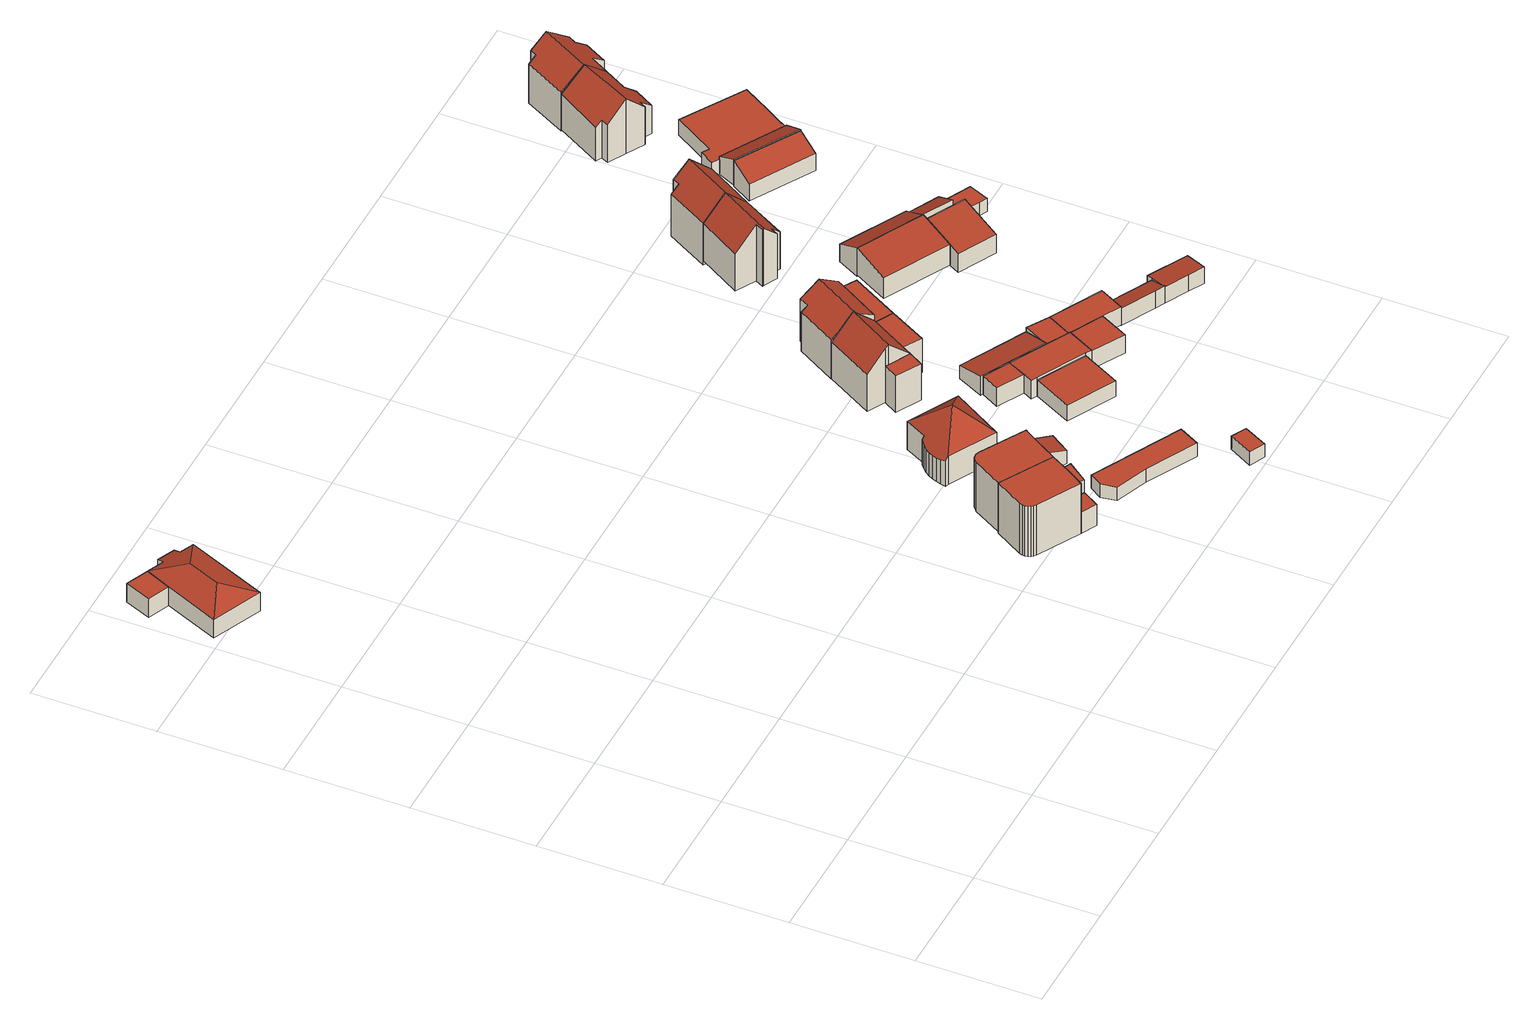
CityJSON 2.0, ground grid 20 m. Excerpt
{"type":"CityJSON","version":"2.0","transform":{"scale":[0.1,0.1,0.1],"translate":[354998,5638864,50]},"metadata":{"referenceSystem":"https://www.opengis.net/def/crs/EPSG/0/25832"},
"CityObjects":{
"building1":{"type":"Building","attributes":{"Gemeindeschluessel":"05315000","Geometrietyp2DReferenz":"3000","function":"31001_1220"},"address":[{"country":"Germany","locality":"Köln","thoroughfareNumber":"54","thoroughfareName":"Brühler Landstr."}],"children":["building1-1","building1-2"]},
"building1-1":{"type":"BuildingPart","attributes":{"roofType":"3200","measuredHeight":5.25,"storeysAboveGround":1},"parents":["building1"],"geometry":[{"type":"Solid","lod":"2","boundaries":[[[[0,1,2,3]],[[4,5,6,7]],[[8,9,5,4]],[[10,11,9,8]],[[12,13,11,10]],[[14,15,13,12]],[[16,17,15,14]],[[3,2,17,16]],[[18,16,14,19]],[[14,12,10,8,4,7,19]],[[19,7,0,3,18]],[[3,16,18]],[[1,6,5,9,11,13,15,17,2]],[[7,6,1,0]]]],"semantics":{"surfaces":[{"type":"WallSurface"},{"type":"RoofSurface"},{"type":"GroundSurface"},{"type":"ClosureSurface"}],"values":[[0,0,0,0,0,0,0,0,1,1,1,1,2,3]]}}]},
"building1-2":{"type":"BuildingPart","attributes":{"roofType":"1000","measuredHeight":3.51,"storeysAboveGround":1},"parents":["building1"],"geometry":[{"type":"Solid","lod":"2","boundaries":[[[[20,21,22,23]],[[7,6,21,20]],[[23,22,1,0]],[[7,20,23,0]],[[21,6,1,22]],[[0,1,6,7]]]],"semantics":{"surfaces":[{"type":"WallSurface"},{"type":"RoofSurface"},{"type":"GroundSurface"},{"type":"ClosureSurface"}],"values":[[0,0,0,1,2,3]]}}]},
"building2":{"type":"Building","attributes":{"Geometrietyp2DReferenz":"3000","Gemeindeschluessel":"05315000","function":"31001_1010","roofType":"1000","measuredHeight":9.49,"storeysAboveGround":2},"address":[{"country":"Germany","locality":"Köln","thoroughfareNumber":"65","thoroughfareName":"Brühler Landstr."}],"geometry":[{"type":"Solid","lod":"2","boundaries":[[[[24,25,26,27]],[[28,29,25,24]],[[30,31,29,28]],[[32,33,31,30]],[[34,35,33,32]],[[36,37,35,34]],[[38,39,37,36]],[[40,41,39,38]],[[42,43,41,40]],[[44,45,43,42]],[[27,26,45,44]],[[42,40,38,36,34,32,30,28,24,27,44]],[[25,29,31,33,35,37,39,41,43,45,26]]]],"semantics":{"surfaces":[{"type":"WallSurface"},{"type":"RoofSurface"},{"type":"GroundSurface"}],"values":[[0,0,0,0,0,0,0,0,0,0,0,1,2]]}}]},
"building3":{"type":"Building","attributes":{"Geometrietyp2DReferenz":"3000","Gemeindeschluessel":"05315000","function":"31001_1010","roofType":"1000","measuredHeight":4.02,"storeysAboveGround":1},"address":[{"country":"Germany","locality":"Köln","thoroughfareNumber":"65","thoroughfareName":"Brühler Landstr."}],"geometry":[{"type":"Solid","lod":"2","boundaries":[[[[46,47,33,48]],[[49,50,47,46]],[[51,35,50,49]],[[48,33,35,51]],[[49,46,48,51]],[[47,50,35,33]]]],"semantics":{"surfaces":[{"type":"WallSurface"},{"type":"RoofSurface"},{"type":"GroundSurface"}],"values":[[0,0,0,0,1,2]]}}]},
"building4":{"type":"Building","attributes":{"Geometrietyp2DReferenz":"3000","Gemeindeschluessel":"05315000","function":"31001_1010","roofType":"1000","measuredHeight":9.3,"storeysAboveGround":2},"address":[{"country":"Germany","locality":"Köln","thoroughfareNumber":"63","thoroughfareName":"Brühler Landstr."}],"geometry":[{"type":"Solid","lod":"2","boundaries":[[[[52,53,54,55]],[[56,57,53,52]],[[58,59,57,56]],[[60,61,59,58]],[[62,63,61,60]],[[64,65,63,62]],[[66,67,65,64]],[[68,69,67,66]],[[70,71,69,68]],[[30,72,71,70]],[[28,73,72,30]],[[55,54,73,28]],[[30,70,68,66,64,62,60,58,56,52,55,28]],[[53,57,59,61,63,65,67,69,71,72,73,54]]]],"semantics":{"surfaces":[{"type":"WallSurface"},{"type":"RoofSurface"},{"type":"GroundSurface"}],"values":[[0,0,0,0,0,0,0,0,0,0,0,0,1,2]]}}]},
"building5":{"type":"Building","attributes":{"Geometrietyp2DReferenz":"3000","Gemeindeschluessel":"05315000","function":"31001_1010","roofType":"1000","measuredHeight":6.32,"storeysAboveGround":2},"address":[{"country":"Germany","locality":"Köln","thoroughfareNumber":"65","thoroughfareName":"Brühler Landstr."}],"geometry":[{"type":"Solid","lod":"2","boundaries":[[[[74,75,76,77]],[[78,79,75,74]],[[80,81,79,78]],[[82,83,81,80]],[[77,76,83,82]],[[80,78,74,77,82]],[[75,79,81,83,76]]]],"semantics":{"surfaces":[{"type":"WallSurface"},{"type":"RoofSurface"},{"type":"GroundSurface"}],"values":[[0,0,0,0,0,1,2]]}}]},
"building6":{"type":"Building","attributes":{"Geometrietyp2DReferenz":"3000","Gemeindeschluessel":"05315000","function":"31001_1110","roofType":"1000","measuredHeight":3.74},"address":[{"country":"Germany","locality":"Köln","thoroughfareNumber":"63","thoroughfareName":"Brühler Landstr."}],"geometry":[{"type":"Solid","lod":"2","boundaries":[[[[84,85,71,86]],[[87,88,85,84]],[[89,90,88,87]],[[91,92,90,89]],[[93,72,92,91]],[[86,71,72,93]],[[91,89,87,84,86,93]],[[85,88,90,92,72,71]]]],"semantics":{"surfaces":[{"type":"WallSurface"},{"type":"RoofSurface"},{"type":"GroundSurface"}],"values":[[0,0,0,0,0,0,1,2]]}}]},
"building7":{"type":"Building","attributes":{"Geometrietyp2DReferenz":"3000","Gemeindeschluessel":"05315000","function":"31001_2463","roofType":"3100","measuredHeight":3.85,"storeysAboveGround":1},"address":[{"country":"Germany","locality":"Köln","thoroughfareNumber":"63","thoroughfareName":"Brühler Landstr."}],"geometry":[{"type":"Solid","lod":"2","boundaries":[[[[94,95,96,97]],[[98,99,95,94]],[[100,101,99,98]],[[102,103,101,100]],[[104,105,103,102]],[[106,107,105,104]],[[108,109,107,106]],[[97,96,109,108]],[[98,94,97,108,106,100]],[[104,102,100,106]],[[95,99,101,103,105,107,109,96]]]],"semantics":{"surfaces":[{"type":"WallSurface"},{"type":"RoofSurface"},{"type":"GroundSurface"}],"values":[[0,0,0,0,0,0,0,0,1,1,2]]}}]},
"building8":{"type":"Building","attributes":{"Geometrietyp2DReferenz":"3000","Gemeindeschluessel":"05315000","function":"31001_1010","roofType":"3500","measuredHeight":9.56,"storeysAboveGround":1},"address":[{"country":"Germany","locality":"Köln","thoroughfareNumber":"61","thoroughfareName":"Brühler Landstr."}],"geometry":[{"type":"Solid","lod":"2","boundaries":[[[[110,111,112,113]],[[114,115,111,110]],[[116,117,115,114]],[[118,119,117,116]],[[120,121,119,118]],[[122,123,121,120]],[[124,125,123,122]],[[126,127,125,124]],[[128,129,127,126]],[[130,131,129,128]],[[132,133,131,130]],[[134,135,133,132]],[[113,112,135,134]],[[132,130,136]],[[130,128,126,124,122,120,118,116,114,110,113,136]],[[113,134,136]],[[134,132,136]],[[111,115,117,119,121,123,125,127,129,131,133,135,112]]]],"semantics":{"surfaces":[{"type":"WallSurface"},{"type":"RoofSurface"},{"type":"GroundSurface"}],"values":[[0,0,0,0,0,0,0,0,0,0,0,0,0,1,1,1,1,2]]}}]},
"building9":{"type":"Building","attributes":{"Geometrietyp2DReferenz":"3000","Gemeindeschluessel":"05315000","function":"31001_2463","roofType":"1000","measuredHeight":2.46,"storeysAboveGround":1},"address":[{"country":"Germany","locality":"Köln","thoroughfareNumber":"65","thoroughfareName":"Brühler Landstr."}],"geometry":[{"type":"Solid","lod":"2","boundaries":[[[[137,138,139,140]],[[141,142,138,137]],[[143,144,142,141]],[[145,146,144,143]],[[147,148,146,145]],[[140,139,148,147]],[[145,143,141,137,140,147]],[[138,142,144,146,148,139]]]],"semantics":{"surfaces":[{"type":"WallSurface"},{"type":"RoofSurface"},{"type":"GroundSurface"}],"values":[[0,0,0,0,0,0,1,2]]}}]},
"building10":{"type":"Building","attributes":{"Geometrietyp2DReferenz":"3000","Gemeindeschluessel":"05315000","function":"31001_2000","roofType":"1000","measuredHeight":2.46},"address":[{"country":"Germany","locality":"Köln","thoroughfareNumber":"65","thoroughfareName":"Brühler Landstr."}],"geometry":[{"type":"Solid","lod":"2","boundaries":[[[[149,150,151,152]],[[153,154,150,149]],[[155,156,154,153]],[[152,151,156,155]],[[153,149,152,155]],[[150,154,156,151]]]],"semantics":{"surfaces":[{"type":"WallSurface"},{"type":"RoofSurface"},{"type":"GroundSurface"}],"values":[[0,0,0,0,1,2]]}}]},
"building11":{"type":"Building","attributes":{"Gemeindeschluessel":"05315000","Geometrietyp2DReferenz":"3000","function":"31001_1010"},"address":[{"country":"Germany","locality":"Köln","thoroughfareNumber":"59","thoroughfareName":"Brühler Landstr."}],"children":["building11-1","building11-2"]},
"building11-1":{"type":"BuildingPart","attributes":{"roofType":"3100","measuredHeight":10.61,"storeysAboveGround":2},"parents":["building11"],"geometry":[{"type":"MultiSurface","lod":"2","boundaries":[[[157,158,159,160]],[[161,162,163,164]],[[165,166,162,161]],[[167,168,166,165]],[[169,170,168,167]],[[160,159,170,169]],[[165,161,164,171,167]],[[157,160,169,167,171]],[[158,172,163,162,166,168,170,159]],[[171,173,157]],[[173,172,158,157]],[[171,164,174,173]],[[172,173,174,163]]],"semantics":{"surfaces":[{"type":"WallSurface"},{"type":"RoofSurface"},{"type":"GroundSurface"},{"type":"ClosureSurface"}],"values":[0,0,0,0,0,0,1,1,2,0,3,0,3]}}]},
"building11-2":{"type":"BuildingPart","attributes":{"roofType":"1000","measuredHeight":6.9,"storeysAboveGround":2},"parents":["building11"],"geometry":[{"type":"MultiSurface","lod":"2","boundaries":[[[174,163,175,176]],[[177,178,158,157]],[[176,175,178,177]],[[157,174,176,177]],[[163,158,178,175]],[[173,157,158,172]],[[174,173,172,163]]],"semantics":{"surfaces":[{"type":"WallSurface"},{"type":"RoofSurface"},{"type":"GroundSurface"},{"type":"ClosureSurface"}],"values":[0,0,0,1,2,3,3]}}]},
"building12":{"type":"Building","attributes":{"Geometrietyp2DReferenz":"3000","Gemeindeschluessel":"05315000","function":"31001_2000","roofType":"1000","measuredHeight":3,"storeysAboveGround":1},"address":[{"country":"Germany","locality":"Köln","thoroughfareNumber":"61","thoroughfareName":"Brühler Landstr."}],"geometry":[{"type":"Solid","lod":"2","boundaries":[[[[179,180,181,182]],[[183,184,180,179]],[[185,186,184,183]],[[182,181,186,185]],[[183,179,182,185]],[[180,184,186,181]]]],"semantics":{"surfaces":[{"type":"WallSurface"},{"type":"RoofSurface"},{"type":"GroundSurface"}],"values":[[0,0,0,0,1,2]]}}]},
"building13":{"type":"Building","attributes":{"Gemeindeschluessel":"05315000","Geometrietyp2DReferenz":"3000","function":"31001_2463"},"address":[{"country":"Germany","locality":"Köln","thoroughfareNumber":"61","thoroughfareName":"Brühler Landstr."}],"children":["building13-1","building13-2"]},
"building13-1":{"type":"BuildingPart","attributes":{"roofType":"1000","measuredHeight":3.49,"storeysAboveGround":1},"parents":["building13"],"geometry":[{"type":"Solid","lod":"2","boundaries":[[[[187,188,189,190]],[[191,192,193,194]],[[195,196,192,191]],[[197,198,196,195]],[[199,200,198,197]],[[201,180,200,199]],[[202,181,180,201]],[[190,189,181,202]],[[201,199,197,195,191,194,187,190,202]],[[188,193,192,196,198,200,180,181,189]],[[194,193,188,187]]]],"semantics":{"surfaces":[{"type":"WallSurface"},{"type":"RoofSurface"},{"type":"GroundSurface"},{"type":"ClosureSurface"}],"values":[[0,0,0,0,0,0,0,0,1,2,3]]}}]},
"building13-2":{"type":"BuildingPart","attributes":{"roofType":"1000","measuredHeight":3.49,"storeysAboveGround":1},"parents":["building13"],"geometry":[{"type":"Solid","lod":"2","boundaries":[[[[203,204,205,206]],[[194,193,204,203]],[[206,205,188,187]],[[194,203,206,187]],[[204,193,188,205]],[[187,188,193,194]]]],"semantics":{"surfaces":[{"type":"WallSurface"},{"type":"RoofSurface"},{"type":"GroundSurface"},{"type":"ClosureSurface"}],"values":[[0,0,0,1,2,3]]}}]},
"building14":{"type":"Building","attributes":{"Geometrietyp2DReferenz":"3000","Gemeindeschluessel":"05315000","function":"31001_1000","roofType":"1000","measuredHeight":6.49,"storeysAboveGround":2},"address":[{"country":"Germany","locality":"Köln","thoroughfareNumber":"59","thoroughfareName":"Brühler Landstr."}],"geometry":[{"type":"Solid","lod":"2","boundaries":[[[[207,170,159,208]],[[209,210,170,207]],[[211,212,210,209]],[[208,159,212,211]],[[211,209,207,208]],[[170,210,212,159]]]],"semantics":{"surfaces":[{"type":"WallSurface"},{"type":"RoofSurface"},{"type":"GroundSurface"}],"values":[[0,0,0,0,1,2]]}}]},
"building15":{"type":"Building","attributes":{"Geometrietyp2DReferenz":"3000","Gemeindeschluessel":"05315000","function":"31001_2463","roofType":"2100","measuredHeight":3.66,"storeysAboveGround":1},"address":[{"country":"Germany","locality":"Köln","thoroughfareNumber":"59","thoroughfareName":"Brühler Landstr."}],"geometry":[{"type":"Solid","lod":"2","boundaries":[[[[213,214,215,216]],[[217,218,214,213]],[[219,220,218,217]],[[221,222,220,219]],[[216,215,222,221]],[[219,217,213,216,221]],[[214,218,220,222,215]]]],"semantics":{"surfaces":[{"type":"WallSurface"},{"type":"RoofSurface"},{"type":"GroundSurface"}],"values":[[0,0,0,0,0,1,2]]}}]},
"building16":{"type":"Building","attributes":{"Geometrietyp2DReferenz":"3000","Gemeindeschluessel":"05315000","function":"31001_1120","roofType":"3100","measuredHeight":10.12,"storeysAboveGround":2},"address":[{"country":"Germany","locality":"Köln","thoroughfareNumber":"57","thoroughfareName":"Brühler Landstr."}],"geometry":[{"type":"Solid","lod":"2","boundaries":[[[[223,224,225,226]],[[227,228,224,223]],[[229,230,228,227]],[[231,232,230,229]],[[233,234,232,231]],[[235,236,234,233]],[[237,238,236,235]],[[239,240,238,237]],[[226,225,240,239]],[[231,229,227,223,226,233]],[[239,237,235,233,226]],[[224,228,230,232,234,236,238,240,225]]]],"semantics":{"surfaces":[{"type":"WallSurface"},{"type":"RoofSurface"},{"type":"GroundSurface"}],"values":[[0,0,0,0,0,0,0,0,0,1,1,2]]}}]},
"building17":{"type":"Building","attributes":{"Geometrietyp2DReferenz":"3000","Gemeindeschluessel":"05315000","function":"31001_1120","roofType":"1000","measuredHeight":6.49,"storeysAboveGround":2},"address":[{"country":"Germany","locality":"Köln","thoroughfareNumber":"57","thoroughfareName":"Brühler Landstr."}],"geometry":[{"type":"Solid","lod":"2","boundaries":[[[[241,242,243,244]],[[245,246,242,241]],[[209,210,246,245]],[[207,170,210,209]],[[244,243,170,207]],[[209,245,241,244,207]],[[242,246,210,170,243]]]],"semantics":{"surfaces":[{"type":"WallSurface"},{"type":"RoofSurface"},{"type":"GroundSurface"}],"values":[[0,0,0,0,0,1,2]]}}]},
"building18":{"type":"Building","attributes":{"Geometrietyp2DReferenz":"3000","Gemeindeschluessel":"05315000","function":"31001_2000","roofType":"1000","measuredHeight":3.35,"storeysAboveGround":1},"address":[{"country":"Germany","locality":"Köln","thoroughfareNumber":"59","thoroughfareName":"Brühler Landstr."}],"geometry":[{"type":"Solid","lod":"2","boundaries":[[[[247,248,249,250]],[[251,196,248,247]],[[252,192,196,251]],[[250,249,192,252]],[[251,247,250,252]],[[248,196,192,249]]]],"semantics":{"surfaces":[{"type":"WallSurface"},{"type":"RoofSurface"},{"type":"GroundSurface"}],"values":[[0,0,0,0,1,2]]}}]},
"building19":{"type":"Building","attributes":{"Geometrietyp2DReferenz":"3000","Gemeindeschluessel":"05315000","function":"31001_2000","roofType":"1000","measuredHeight":3.39,"storeysAboveGround":1},"address":[{"country":"Germany","locality":"Köln","thoroughfareNumber":"61","thoroughfareName":"Brühler Landstr."}],"geometry":[{"type":"Solid","lod":"2","boundaries":[[[[253,254,198,255]],[[256,257,254,253]],[[258,200,257,256]],[[255,198,200,258]],[[256,253,255,258]],[[254,257,200,198]]]],"semantics":{"surfaces":[{"type":"WallSurface"},{"type":"RoofSurface"},{"type":"GroundSurface"}],"values":[[0,0,0,0,1,2]]}}]},
"building20":{"type":"Building","attributes":{"Geometrietyp2DReferenz":"3000","Gemeindeschluessel":"05315000","function":"31001_2000","roofType":"1000","measuredHeight":3.38,"storeysAboveGround":1},"address":[{"country":"Germany","locality":"Köln","thoroughfareNumber":"59","thoroughfareName":"Brühler Landstr."}],"geometry":[{"type":"Solid","lod":"2","boundaries":[[[[259,260,248,247]],[[261,262,260,259]],[[263,264,262,261]],[[253,254,264,263]],[[255,198,254,253]],[[251,196,198,255]],[[247,248,196,251]],[[255,253,263,261,259,247,251]],[[260,262,264,254,198,196,248]]]],"semantics":{"surfaces":[{"type":"WallSurface"},{"type":"RoofSurface"},{"type":"GroundSurface"}],"values":[[0,0,0,0,0,0,0,1,2]]}}]},
"building21":{"type":"Building","attributes":{"Geometrietyp2DReferenz":"3000","Gemeindeschluessel":"05315000","function":"31001_1010","roofType":"3100","measuredHeight":10.83,"storeysAboveGround":2},"address":[{"country":"Germany","locality":"Köln","thoroughfareNumber":"55","thoroughfareName":"Brühler Landstr."}],"geometry":[{"type":"Solid","lod":"2","boundaries":[[[[265,266,267,268]],[[269,270,266,265]],[[271,272,270,269]],[[273,274,272,271]],[[275,276,274,273]],[[277,278,276,275]],[[279,280,278,277]],[[281,282,280,279]],[[283,284,282,281]],[[268,267,284,283]],[[275,273,271,269,265,277]],[[268,283,281,279,277,265]],[[266,270,272,274,276,278,280,282,284,267]]]],"semantics":{"surfaces":[{"type":"WallSurface"},{"type":"RoofSurface"},{"type":"GroundSurface"}],"values":[[0,0,0,0,0,0,0,0,0,0,1,1,2]]}}]},
"building22":{"type":"Building","attributes":{"Gemeindeschluessel":"05315000","Geometrietyp2DReferenz":"3000","function":"31001_2000"},"address":[{"country":"Germany","locality":"Köln","thoroughfareNumber":"59","thoroughfareName":"Brühler Landstr."}],"children":["building22-1","building22-2"]},
"building22-1":{"type":"BuildingPart","attributes":{"roofType":"2100","measuredHeight":3.14},"parents":["building22"],"geometry":[{"type":"MultiSurface","lod":"2","boundaries":[[[285,286,287,288]],[[289,290,286,285]],[[291,292,290,289]],[[293,294,292,291]],[[295,296,294,293]],[[291,289,285,288,295,293]],[[287,286,290,292,294,296]],[[288,297,298]],[[295,298,297,287,296]]],"semantics":{"surfaces":[{"type":"WallSurface"},{"type":"RoofSurface"},{"type":"GroundSurface"},{"type":"ClosureSurface"}],"values":[0,0,0,0,0,1,2,0,3]}}]},
"building22-2":{"type":"BuildingPart","attributes":{"roofType":"2100","measuredHeight":3.16},"parents":["building22"],"geometry":[{"type":"MultiSurface","lod":"2","boundaries":[[[299,300,301,302]],[[297,287,300,299]],[[303,304,296,305]],[[302,301,304,303]],[[305,297,299,302,303]],[[300,287,296,304,301]],[[305,295,298]],[[297,298,295,296,287]]],"semantics":{"surfaces":[{"type":"WallSurface"},{"type":"RoofSurface"},{"type":"GroundSurface"},{"type":"ClosureSurface"}],"values":[0,0,0,0,1,2,0,3]}}]},
"building23":{"type":"Building","attributes":{"Geometrietyp2DReferenz":"3000","Gemeindeschluessel":"05315000","function":"31001_2463","roofType":"2100","measuredHeight":5.25,"storeysAboveGround":1},"address":[{"country":"Germany","locality":"Köln","thoroughfareNumber":"57","thoroughfareName":"Brühler Landstr."}],"geometry":[{"type":"Solid","lod":"2","boundaries":[[[[306,307,308,309]],[[310,311,307,306]],[[312,313,311,310]],[[314,315,313,312]],[[309,308,315,314]],[[312,310,306,309,314]],[[307,311,313,315,308]]]],"semantics":{"surfaces":[{"type":"WallSurface"},{"type":"RoofSurface"},{"type":"GroundSurface"}],"values":[[0,0,0,0,0,1,2]]}}]},
"building24":{"type":"Building","attributes":{"Geometrietyp2DReferenz":"3000","Gemeindeschluessel":"05315000","function":"31001_2000","roofType":"2100","measuredHeight":5.36,"storeysAboveGround":1},"address":[{"country":"Germany","locality":"Köln","thoroughfareNumber":"55","thoroughfareName":"Brühler Landstr."}],"geometry":[{"type":"Solid","lod":"2","boundaries":[[[[306,316,317,310]],[[318,319,316,306]],[[320,321,319,318]],[[322,323,321,320]],[[310,317,323,322]],[[320,318,306,310,322]],[[316,319,321,323,317]]]],"semantics":{"surfaces":[{"type":"WallSurface"},{"type":"RoofSurface"},{"type":"GroundSurface"}],"values":[[0,0,0,0,0,1,2]]}}]},
"building25":{"type":"Building","attributes":{"Geometrietyp2DReferenz":"3000","Gemeindeschluessel":"05315000","function":"31001_1010","roofType":"3100","measuredHeight":11.78,"storeysAboveGround":2},"address":[{"country":"Germany","locality":"Köln","thoroughfareNumber":"53","thoroughfareName":"Brühler Landstr."}],"geometry":[{"type":"Solid","lod":"2","boundaries":[[[[275,324,325,277]],[[326,327,324,275]],[[328,329,327,326]],[[330,331,329,328]],[[332,333,331,330]],[[334,335,333,332]],[[279,336,335,334]],[[277,325,336,279]],[[330,328,326,275,277,332]],[[279,334,332,277]],[[324,327,329,331,333,335,336,325]]]],"semantics":{"surfaces":[{"type":"WallSurface"},{"type":"RoofSurface"},{"type":"GroundSurface"}],"values":[[0,0,0,0,0,0,0,0,1,1,2]]}}]},
"building26":{"type":"Building","attributes":{"Geometrietyp2DReferenz":"3000","Gemeindeschluessel":"05315000","function":"31001_2000","roofType":"2100","measuredHeight":5.07,"storeysAboveGround":1},"address":[{"country":"Germany","locality":"Köln","thoroughfareNumber":"57","thoroughfareName":"Brühler Landstr."}],"geometry":[{"type":"Solid","lod":"2","boundaries":[[[[337,338,339,340]],[[341,342,338,337]],[[343,344,342,341]],[[345,346,344,343]],[[340,339,346,345]],[[343,341,337,340,345]],[[338,342,344,346,339]]]],"semantics":{"surfaces":[{"type":"WallSurface"},{"type":"RoofSurface"},{"type":"GroundSurface"}],"values":[[0,0,0,0,0,1,2]]}}]},
"building27":{"type":"Building","attributes":{"Geometrietyp2DReferenz":"3000","Gemeindeschluessel":"05315000","function":"31001_2000","roofType":"2100","measuredHeight":5.4},"address":[{"country":"Germany","locality":"Köln","thoroughfareNumber":"55","thoroughfareName":"Brühler Landstr."}],"geometry":[{"type":"Solid","lod":"2","boundaries":[[[[347,348,349,350]],[[310,317,348,347]],[[322,323,317,310]],[[350,349,323,322]],[[310,347,350,322]],[[348,317,323,349]]]],"semantics":{"surfaces":[{"type":"WallSurface"},{"type":"RoofSurface"},{"type":"GroundSurface"}],"values":[[0,0,0,0,1,2]]}}]},
"building28":{"type":"Building","attributes":{"Geometrietyp2DReferenz":"3000","Gemeindeschluessel":"05315000","function":"31001_2000","roofType":"1000","measuredHeight":2.48},"address":[{"country":"Germany","locality":"Köln","thoroughfareNumber":"55","thoroughfareName":"Brühler Landstr."}],"geometry":[{"type":"Solid","lod":"2","boundaries":[[[[351,352,353,354]],[[355,356,352,351]],[[357,358,356,355]],[[359,360,358,357]],[[354,353,360,359]],[[357,355,351,354,359]],[[352,356,358,360,353]]]],"semantics":{"surfaces":[{"type":"WallSurface"},{"type":"RoofSurface"},{"type":"GroundSurface"}],"values":[[0,0,0,0,0,1,2]]}}]},
"building29":{"type":"Building","attributes":{"Geometrietyp2DReferenz":"3000","Gemeindeschluessel":"05315000","function":"31001_1110","roofType":"2100","measuredHeight":4.79,"storeysAboveGround":1},"address":[{"country":"Germany","locality":"Köln","thoroughfareNumber":"53","thoroughfareName":"Brühler Landstr."}],"geometry":[{"type":"Solid","lod":"2","boundaries":[[[[361,362,363,364]],[[365,366,362,361]],[[367,368,366,365]],[[364,363,368,367]],[[365,361,364,367]],[[362,366,368,363]]]],"semantics":{"surfaces":[{"type":"WallSurface"},{"type":"RoofSurface"},{"type":"GroundSurface"}],"values":[[0,0,0,0,1,2]]}}]},
"building30":{"type":"Building","attributes":{"Geometrietyp2DReferenz":"3000","Gemeindeschluessel":"05315000","function":"31001_1120","roofType":"3100","measuredHeight":10.32,"storeysAboveGround":2},"address":[{"country":"Germany","locality":"Köln","thoroughfareNumber":"51","thoroughfareName":"Brühler Landstr."}],"geometry":[{"type":"Solid","lod":"2","boundaries":[[[[369,370,371,372]],[[373,374,370,369]],[[375,376,374,373]],[[377,378,376,375]],[[379,380,378,377]],[[381,382,380,379]],[[383,384,382,381]],[[385,386,384,383]],[[387,388,386,385]],[[389,390,388,387]],[[391,392,390,389]],[[393,394,392,391]],[[372,371,394,393]],[[393,391,389,387,385,372]],[[383,381,379,377,375,373,369,372,385]],[[370,374,376,378,380,382,384,386,388,390,392,394,371]]]],"semantics":{"surfaces":[{"type":"WallSurface"},{"type":"RoofSurface"},{"type":"GroundSurface"}],"values":[[0,0,0,0,0,0,0,0,0,0,0,0,0,1,1,2]]}}]},
"building31":{"type":"Building","attributes":{"Gemeindeschluessel":"05315000","Geometrietyp2DReferenz":"3000","function":"31001_1110"},"address":[{"country":"Germany","locality":"Köln","thoroughfareNumber":"51a","thoroughfareName":"Brühler Landstr."}],"children":["building31-1","building31-2"]},
"building31-1":{"type":"BuildingPart","attributes":{"roofType":"1000","measuredHeight":2.97,"storeysAboveGround":1},"parents":["building31"],"geometry":[{"type":"MultiSurface","lod":"2","boundaries":[[[395,396,397,398]],[[399,400,396,395]],[[401,402,400,399]],[[403,404,402,401]],[[405,406,404,403]],[[407,408,406,405]],[[409,410,408,407]],[[411,412,410,409]],[[413,414,412,411]],[[411,409,407,405,403,401,399,395,398,413]],[[396,400,402,404,406,408,410,412,414,397]],[[415,416,397,414]],[[413,398,416,415]]],"semantics":{"surfaces":[{"type":"WallSurface"},{"type":"RoofSurface"},{"type":"GroundSurface"},{"type":"ClosureSurface"}],"values":[0,0,0,0,0,0,0,0,0,1,2,0,3]}}]},
"building31-2":{"type":"BuildingPart","attributes":{"roofType":"2100","measuredHeight":4.95,"storeysAboveGround":1},"address":[{"country":"Germany","locality":"Köln","thoroughfareNumber":"51a","thoroughfareName":"Brühler Landstr."}],"parents":["building31"],"geometry":[{"type":"MultiSurface","lod":"2","boundaries":[[[417,416,418,419]],[[420,421,415,422]],[[419,418,421,420]],[[422,417,419,420]],[[416,415,421,418]],[[417,422,413,398]],[[415,416,398,413]]],"semantics":{"surfaces":[{"type":"WallSurface"},{"type":"RoofSurface"},{"type":"GroundSurface"},{"type":"ClosureSurface"}],"values":[0,0,0,1,2,0,3]}}]},
"building32":{"type":"Building","attributes":{"Geometrietyp2DReferenz":"3000","Gemeindeschluessel":"05315000","function":"31001_1010","roofType":"3100","measuredHeight":10.58,"storeysAboveGround":2},"address":[{"country":"Germany","locality":"Köln","thoroughfareNumber":"49","thoroughfareName":"Brühler Landstr."}],"geometry":[{"type":"Solid","lod":"2","boundaries":[[[[423,424,425,426]],[[427,428,424,423]],[[369,429,428,427]],[[430,431,429,369]],[[432,433,431,430]],[[434,435,433,432]],[[436,437,435,434]],[[438,439,437,436]],[[440,441,439,438]],[[442,443,441,440]],[[444,445,443,442]],[[426,425,445,444]],[[438,436,434,432,430,440]],[[369,427,423,426,444,442,440,430]],[[424,428,429,431,433,435,437,439,441,443,445,425]]]],"semantics":{"surfaces":[{"type":"WallSurface"},{"type":"RoofSurface"},{"type":"GroundSurface"}],"values":[[0,0,0,0,0,0,0,0,0,0,0,0,1,1,2]]}}]}
},
"vertices":[
[40,1292,59],[40,1292,24],[2,1203,24],[2,1203,59],[87,1322,59],[87,1322,24],[59,1334,24],[59,1334,59],[93,1334,54],[93,1334,24],[122,1321,54],[122,1321,24],[117,1309,59],[117,1309,24],[140,1299,59],[140,1299,24],[84,1167,59],[84,1167,24],[60,1225,76],[82,1277,76],
[22,1350,59],[22,1350,24],[4,1307,24],[4,1307,59],
[660,232,115],[660,232,20],[658,227,20],[658,227,115],[688,279,115],[688,279,20],[773,231,115],[773,231,20],[754,198,115],[754,198,20],[736,170,115],[736,170,20],[667,208,115],[667,208,20],[663,211,115],[663,211,20],[661,214,115],[661,214,20],[659,218,115],[659,218,20],[658,223,115],[658,223,20],
[778,184,60],[778,184,20],[754,198,60],[762,157,60],[762,157,20],[736,170,60],
[718,328,115],[718,328,22],[715,326,22],[715,326,115],[721,331,115],[721,331,22],[724,333,115],[724,333,22],[728,334,115],[728,334,22],[731,334,115],[731,334,22],[735,333,115],[735,333,22],[738,332,115],[738,332,22],[810,291,115],[810,291,22],[806,285,115],[806,285,22],[773,231,22],[688,279,22],
[798,219,84],[798,219,21],[773,231,21],[773,231,84],[802,217,84],[802,217,21],[778,184,84],[778,184,21],[754,198,84],[754,198,21],
[836,269,59],[836,269,22],[806,285,59],[820,240,59],[820,240,22],[811,244,59],[811,244,22],[798,219,59],[798,219,22],[773,231,59],
[810,291,45],[810,291,20],[806,285,20],[806,285,45],[825,317,45],[825,317,20],[857,301,58],[857,301,20],[888,285,45],[888,285,20],[867,253,45],[867,253,20],[837,269,58],[837,269,20],[836,269,58],[836,269,20],
[749,390,68],[749,390,20],[754,388,20],[754,388,73],[751,399,65],[751,399,20],[753,406,64],[753,406,20],[756,414,63],[756,414,20],[760,421,63],[760,421,20],[765,428,64],[765,428,20],[771,434,66],[771,434,20],[777,440,69],[777,440,20],[781,439,73],[781,439,20],[799,474,73],[799,474,20],[881,431,73],[881,431,20],[831,347,73],[831,347,20],[815,410,115],
[979,124,44],[979,124,19],[834,199,19],[834,199,44],[961,90,44],[961,90,19],[879,133,44],[879,133,19],[825,154,44],[825,154,19],[821,179,44],[821,179,19],
[1022,41,42],[1022,41,17],[998,53,17],[998,53,42],[1002,2,42],[1002,2,17],[977,14,42],[977,14,17],
[922,526,87],[922,526,18],[932,544,18],[932,544,87],[853,562,87],[853,562,18],[882,547,18],[882,547,119],[897,639,87],[897,639,18],[932,621,124],[932,621,18],[966,603,87],[966,603,18],[887,544,124],[887,544,18],[887,544,87],[882,547,87],
[868,524,18],[868,524,87],[908,502,87],[908,502,18],
[1065,314,47],[1065,314,17],[987,355,17],[987,355,47],[1033,252,47],[1033,252,17],[955,293,47],[955,293,17],
[985,375,52],[985,375,17],[977,360,17],[977,360,52],[1059,374,52],[1059,374,17],[1000,405,17],[1000,405,52],[1095,355,52],[1095,355,17],[1097,354,52],[1097,354,17],[1074,309,52],[1074,309,17],[1065,314,52],[987,355,52],
[958,427,52],[958,427,17],[942,398,17],[942,398,52],
[966,603,83],[932,544,83],[996,587,83],[996,587,18],[963,526,83],[963,526,18],
[953,429,54],[953,429,18],[958,427,18],[958,427,54],[974,472,43],[974,472,18],[1081,416,43],[1081,416,18],[1059,374,54],[1059,374,18],
[897,639,91],[897,639,17],[937,618,17],[937,618,118],[935,704,91],[935,704,17],[945,699,97],[945,699,17],[954,715,97],[954,715,17],[983,698,118],[983,698,17],[1012,681,97],[1012,681,17],[1002,663,97],[1002,663,17],[966,603,97],[966,603,17],
[1012,681,83],[1012,681,18],[1002,663,18],[1002,663,83],[1040,665,83],[1040,665,18],
[1116,395,51],[1116,395,17],[1081,416,17],[1081,416,51],[1095,355,51],[1059,374,51],
[1150,327,51],[1150,327,17],[1097,354,51],[1126,280,51],[1126,280,17],[1074,309,51],
[1200,351,51],[1200,351,17],[1194,339,51],[1194,339,17],[1179,311,51],[1179,311,17],
[1044,814,124],[1044,814,15],[1066,803,15],[1066,803,100],[1042,815,122],[1042,815,15],[1049,828,121],[1049,828,15],[1016,846,85],[1016,846,15],[1058,916,85],[1058,916,15],[1092,897,124],[1092,897,15],[1127,878,85],[1127,878,15],[1087,808,85],[1087,808,15],[1073,816,100],[1073,816,15],
[1269,311,40],[1269,311,16],[1265,302,16],[1265,302,42],[1333,277,40],[1333,277,16],[1313,241,47],[1313,241,16],[1288,254,47],[1288,254,16],[1250,274,47],[1250,274,16],[1265,302,38],[1250,276,47],
[1194,339,38],[1194,339,16],[1179,311,16],[1179,311,48],[1235,282,48],[1235,282,16],[1250,274,48],
[1119,701,69],[1119,701,17],[1089,645,17],[1089,645,56],[1225,645,69],[1225,645,17],[1221,638,68],[1221,638,17],[1195,589,56],[1195,589,17],
[1119,701,15],[1225,645,15],[1138,737,48],[1138,737,15],[1244,681,48],[1244,681,15],[1241,675,51],[1241,675,15],
[1058,916,6],[1092,897,6],[1097,985,85],[1097,985,6],[1108,978,98],[1108,978,6],[1114,989,98],[1114,989,6],[1137,975,124],[1137,975,6],[1172,955,85],[1172,955,6],[1127,878,6],
[1195,589,55],[1195,589,16],[1186,572,16],[1186,572,51],[1221,638,67],[1221,638,16],[1283,606,67],[1283,606,16],[1248,540,51],[1248,540,16],
[1272,620,69],[1272,620,15],[1289,650,15],[1289,650,51],
[1341,624,39],[1341,624,14],[1289,650,14],[1289,650,39],[1327,591,39],[1327,591,14],[1315,597,39],[1315,597,14],[1272,620,39],[1272,620,14],
[1227,946,61],[1227,946,13],[1206,912,13],[1206,912,44],[1327,886,61],[1327,886,13],[1307,853,45],[1307,853,13],
[1305,1183,83],[1305,1183,12],[1272,1202,12],[1272,1202,115],[1292,1159,83],[1292,1159,12],[1284,1146,83],[1284,1146,12],[1303,1135,65],[1303,1135,12],[1283,1101,65],[1283,1101,12],[1264,1112,83],[1264,1112,12],[1257,1100,83],[1257,1100,12],[1228,1116,115],[1228,1116,12],[1199,1132,83],[1199,1132,12],[1204,1144,83],[1204,1144,12],[1195,1149,74],[1195,1149,12],[1236,1223,80],[1236,1223,12],
[1230,982,41],[1230,982,12],[1241,975,12],[1241,975,41],[1245,1005,41],[1245,1005,12],[1256,998,41],[1256,998,12],[1296,1065,41],[1296,1065,12],[1397,1004,41],[1397,1004,12],[1370,958,41],[1370,958,12],[1351,928,41],[1351,928,12],[1352,928,41],[1352,928,12],[1346,917,41],[1346,917,12],[1346,917,14],[1241,975,14],
[1241,975,47],[1227,946,14],[1227,946,63],[1327,886,63],[1327,886,14],[1346,917,45],
[1343,1204,66],[1343,1204,9],[1363,1241,9],[1363,1241,66],[1323,1215,83],[1323,1215,9],[1305,1183,9],[1270,1203,115],[1270,1203,9],[1236,1223,83],[1236,1223,9],[1273,1291,83],[1273,1291,9],[1284,1285,94],[1284,1285,9],[1290,1296,93],[1290,1296,9],[1315,1283,115],[1315,1283,9],[1351,1263,83],[1351,1263,9],[1344,1251,83],[1344,1251,9]
]}
